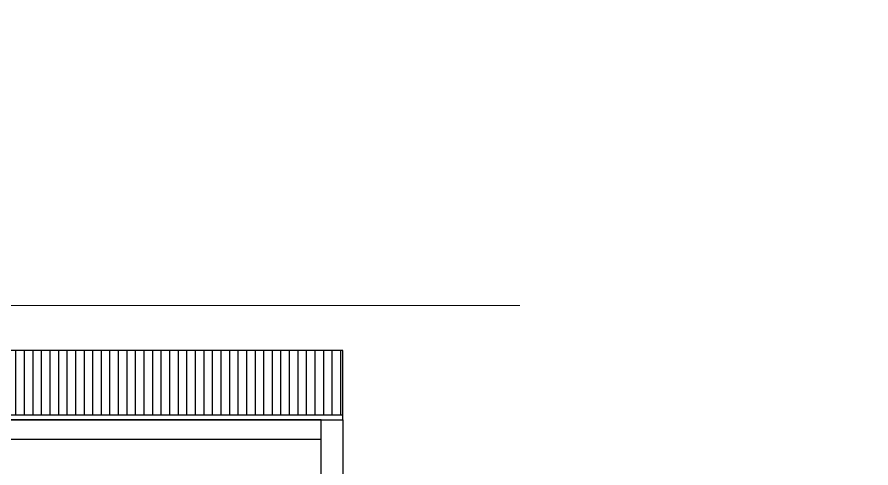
# Model space of a CAD drawing. Header units: millimetres. Extents: x 0 to 1680, y 0 to 594.
# Drawn here: x 1530.2 to 1680, y 514.8 to 594 of the extents above; entities that cross this region are included whole.
import ezdxf

# ---------------------------------------------------------------- set-up
doc = ezdxf.new("R2010")
doc.units = ezdxf.units.MM
doc.linetypes.add('K5LT_AUXILIARY', pattern=[0])
doc.linetypes.add('K5LT_BASIC', pattern=[0])
doc.layers.add('Системный слой', color=7, linetype='Continuous')

# ---------------------------------------------------------------- blocks, each defined once
blk = doc.blocks.new('U40')
at = {"layer": 'Системный слой', "color": 150, "linetype": 'K5LT_BASIC', "lineweight": 25, "true_color": 0x0080ff}
for p, q in [((1583.57, 523.29), (1484.17, 523.29)), ((1484.17, 523.29), (1484.17, 519.89)), ((1583.57, 519.89), (1583.57, 523.29)), ((1484.17, 519.89), (1583.57, 519.89))]:
    blk.add_line(p, q, dxfattribs=at)
blk = doc.blocks.new('U41')
at = {"layer": 'Системный слой', "color": 150, "linetype": 'K5LT_BASIC', "lineweight": 25, "true_color": 0x0080ff}
for p, q in [((1583.57, 523.29), (1587.37, 523.29)), ((1583.57, 463.49), (1583.57, 523.29)), ((1587.37, 523.29), (1587.37, 463.49)), ((1587.37, 463.49), (1583.57, 463.49))]:
    blk.add_line(p, q, dxfattribs=at)
blk = doc.blocks.new('U626')
at = {"layer": 'Системный слой', "color": 150, "linetype": 'K5LT_BASIC', "lineweight": 25, "true_color": 0x0080ff}
for p, q in [((1587.37, 535.49), (1481.37, 535.49)), ((1481.37, 535.49), (1481.37, 523.29)), ((1587.37, 523.29), (1587.37, 535.49)), ((1481.37, 523.29), (1587.37, 523.29))]:
    blk.add_line(p, q, dxfattribs=at)
blk = doc.blocks.new('U625')
at = {"layer": 'Системный слой'}
h = blk.add_hatch(dxfattribs=at)
h.set_pattern_fill('', angle=90, style=0, pattern_type=0)
h.set_pattern_definition([(90, (0, 0), (-1.5, 9e-17), [])])
h.paths.add_polyline_path([(1481.37, 524.09), (1587.37, 524.09), (1587.37, 535.49), (1481.37, 535.49)])
at = {"layer": 'Системный слой', "color": 150, "linetype": 'K5LT_BASIC', "lineweight": 25, "true_color": 0x0080ff}
blk.add_lwpolyline([(1481.37, 523.29), (1587.37, 523.29), (1587.37, 524.09), (1481.37, 524.09)], close=True, dxfattribs=at)
at = {"layer": 'Системный слой'}
blk.add_blockref('U626', (0, 0), dxfattribs=at)

msp = doc.modelspace()

# ---------------------------------------------------------------- linework, layer by layer
at = {"layer": 'Системный слой', "color": 232, "linetype": 'K5LT_AUXILIARY', "lineweight": 13, "true_color": 0xc52b79}
for p, q in [((1498.40464, 543.37724), (1538.40464, 543.37724)), ((1538.40464, 543.37724), (1578.40464, 543.37724)), ((1578.40464, 543.37724), (1618.40464, 543.37724))]:
    msp.add_line(p, q, dxfattribs=at)

# ---------------------------------------------------------------- block references
at = {"layer": 'Системный слой'}
for name in ['U625', 'U40', 'U41']:
    msp.add_blockref(name, (0, 0), dxfattribs=at)

doc.saveas('drawing.dxf')
